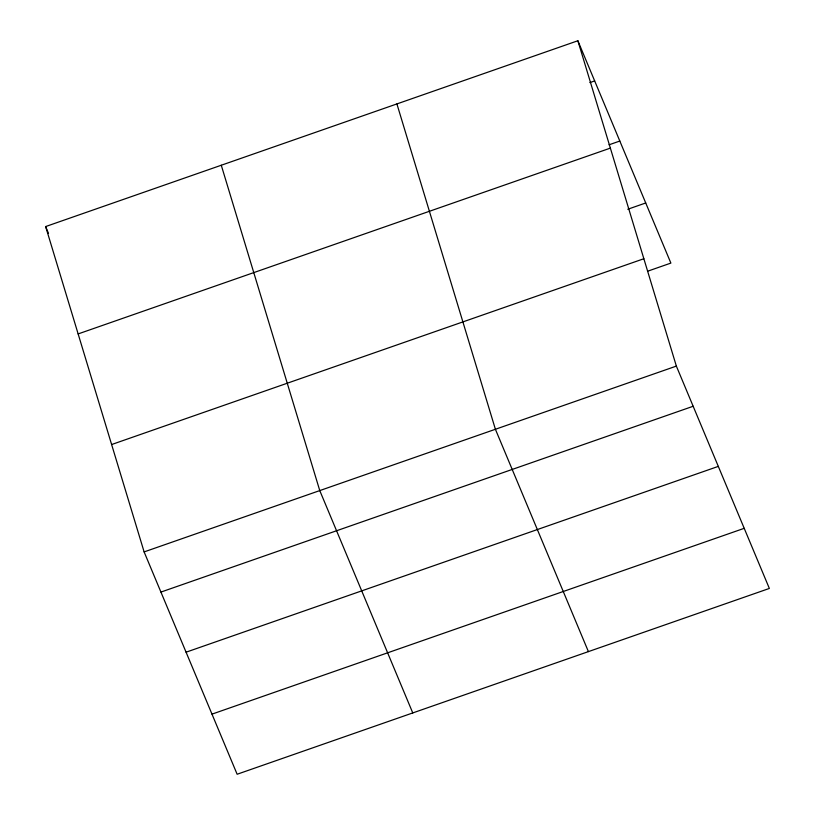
<?xml version="1.0" encoding="UTF-8"?>
<svg xmlns="http://www.w3.org/2000/svg" width="815" height="815" viewBox="0 0 815 815"><rect width="100%" height="100%" fill="white"/><g stroke="black" fill="none" stroke-linecap="round" stroke-linejoin="round"><path stroke-width="1.22" d="M577.866 40.75L676.358 366.098L769.36 588.44L237.134 774.25L144.123 551.908L45.64 226.56L577.866 40.75L670.877 263.092L648.098 271.049M589.877 82.59L594.665 80.919M609.029 144.805L619.818 141.036M78.138 333.926L610.364 148.116M627.754 209.251L645.725 202.976M111.624 444.542L643.85 258.732M144.123 551.908L676.358 366.098M160.932 592.077L693.158 406.267M186.075 652.194L718.31 466.384M211.992 714.134L744.217 528.324M588.41 651.613L495.398 429.271L396.905 103.923M412.767 712.931L319.765 490.589L221.273 165.241M45.64 226.56L48.513 233.447"/></g></svg>
